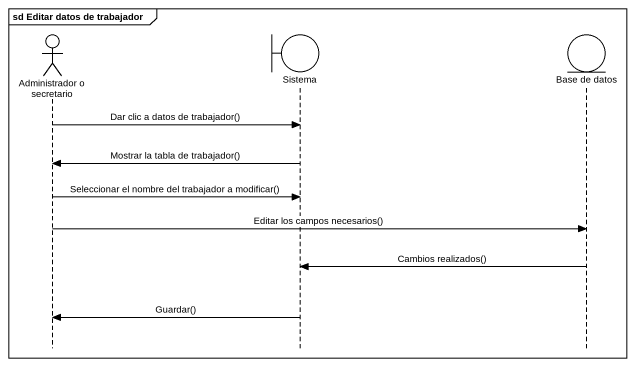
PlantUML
@startuml
mainframe sd Editar datos de trabajador
hide footbox
actor "Administrador o secretario" as Administrador_o_secretario
boundary Sistema
entity "Base de datos" as Base_de_datos

Administrador_o_secretario -> Sistema : Dar clic a datos de trabajador()
Sistema -> Administrador_o_secretario : Mostrar la tabla de trabajador()
Administrador_o_secretario -> Sistema : Seleccionar el nombre del trabajador a modificar()
Administrador_o_secretario -> Base_de_datos : Editar los campos necesarios()
Base_de_datos -> Sistema : Cambios realizados()
Sistema -> Administrador_o_secretario : Guardar()
@enduml
